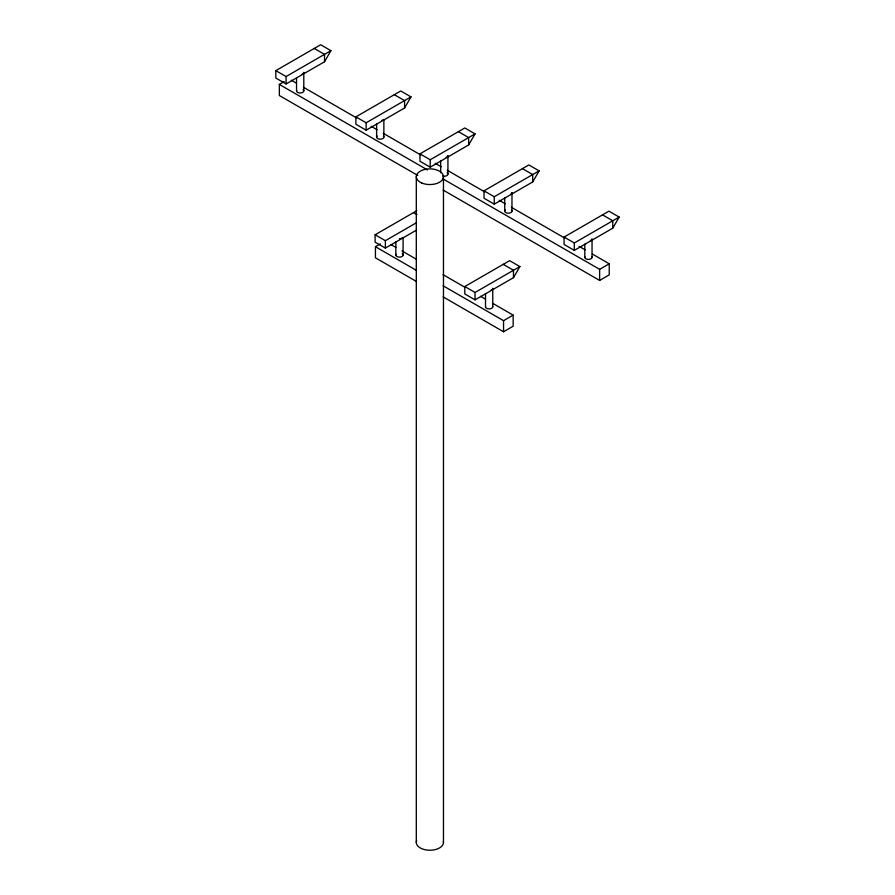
<?xml version="1.0" encoding="UTF-8"?>
<svg xmlns="http://www.w3.org/2000/svg" width="895" height="895" viewBox="0 0 895 895"><rect width="100%" height="100%" fill="white"/><g stroke="black" fill="none" stroke-linecap="round" stroke-linejoin="round"><path stroke-width="1.34" d="M324.516 61.766L330.915 50.668L320.667 44.75L275.828 70.638L275.828 78.033L286.076 83.951L324.516 61.766L324.516 54.36L314.268 48.453M404.585 107.993L410.984 96.895L400.736 90.977L355.897 116.865L355.897 124.26L366.144 130.178L404.585 107.993L404.585 100.598L394.337 94.68M468.633 144.968L475.044 133.881L464.796 127.963L419.956 153.851L419.956 161.245L430.204 167.164L468.633 144.968L468.633 137.573L458.385 131.654M532.693 181.953L539.103 170.855L528.856 164.937L484.016 190.825L484.016 198.231L494.264 204.149L532.693 181.953L532.693 174.559L522.445 168.64M513.473 277.674L519.883 266.576L509.635 260.658L464.796 286.545L464.796 293.94L475.044 299.859L513.473 277.674L513.473 270.279L503.225 264.361M612.762 228.18L619.172 217.082L608.924 211.175L564.085 237.063L564.085 244.458L574.333 250.376L612.762 228.18L612.762 220.785L602.514 214.867M275.828 70.638L286.076 76.556L330.915 50.668M417.82 175.454L279.352 95.519L279.352 84.421L284.162 81.646M355.897 116.865L366.144 122.783L410.984 96.895M419.956 153.851L430.204 159.769L475.044 133.881M416.589 230.06L385.365 248.083L375.117 242.176L375.117 234.77L416.757 210.739M375.117 234.77L385.365 240.688L416.589 222.665M416.533 281.522L375.441 257.805L375.441 246.707L380.241 243.932M484.016 190.825L494.264 196.743L539.103 170.855M464.796 286.545L475.044 292.464L519.883 266.576M564.085 237.063L574.333 242.97L619.172 217.082M443.114 285.785L503.549 320.667L513.159 315.13L513.159 326.216L503.549 331.765L443.114 296.883M443.103 178.966L599.628 269.328L609.238 263.79L609.238 274.877L599.628 280.426L443.103 190.053M291.378 80.27L296.211 83.056M303.461 87.251L356.646 117.95M371.145 126.318L377.187 129.809M383.228 133.299L420.695 154.936M435.205 163.304L441.246 166.794M447.287 170.285L484.754 191.91M499.253 200.29L505.306 203.78M511.347 207.26L564.521 237.969M579.031 246.338L585.073 249.828M592.322 254.012L609.238 263.79M279.352 84.421L427.452 169.927M413.546 212.585L416.969 214.554M391.093 244.648L395.926 247.445M401.967 250.924L416.466 259.304M443.059 274.653L464.818 287.217M480.525 296.29L485.358 299.075M492.608 303.26L513.159 315.13M375.441 246.707L416.533 270.435M599.628 269.328L599.628 280.426M592.043 238.82L592.043 257.312M584.804 244.1L584.804 257.312M574.333 242.97L574.333 250.376M511.974 192.593L511.974 211.086M504.724 197.873L504.724 211.086M503.549 320.667L503.549 331.765M494.264 196.743L494.264 204.149M492.765 288.313L492.765 306.806M485.515 293.594L485.515 306.806M475.044 292.464L475.044 299.859M447.925 155.607L447.925 174.1M443.472 176.718L443.472 842.408M440.676 160.899L440.676 172.78M430.204 159.769L430.204 167.164M416.298 176.718L416.298 842.408M403.086 237.857L403.086 255.03M395.836 241.818L395.836 255.03M385.365 240.688L385.365 248.083M383.865 119.952L383.865 137.125M376.616 123.913L376.616 137.125M366.144 122.783L366.144 130.178M303.797 72.405L303.797 90.887M296.547 77.686L296.547 90.887M286.076 76.556L286.076 83.951M443.383 841.524A13.593 7.842 0 0 1 429.119 850.239A13.593 7.842 0 0 1 416.634 840.662M303.707 72.864A3.625 2.092 0 0 1 303.002 73.703M302.734 73.882A3.625 2.092 0 0 1 302.096 74.173M303.002 89.589A3.625 2.092 0 0 1 300.977 92.935A3.625 2.092 0 0 1 296.637 90.429M511.951 192.828A3.625 2.092 0 0 1 510.609 194.226M511.425 209.967A3.625 2.092 0 0 1 510.721 212.674A3.625 2.092 0 0 1 505.988 212.674A3.625 2.092 0 0 1 505.283 209.967M383.507 119.538A3.625 2.092 0 0 1 382.501 120.266M382.165 120.4A3.625 2.092 0 0 1 381.818 120.512M383.507 136.208A3.625 2.092 0 0 1 380.039 139.206A3.625 2.092 0 0 1 377.175 136.006M591.841 239.513A3.625 2.092 0 0 1 591.259 240.128M590.98 240.296A3.625 2.092 0 0 1 590.353 240.587M591.953 256.843A3.625 2.092 0 0 1 588.418 259.405A3.625 2.092 0 0 1 584.894 256.843M447.824 156.077A3.625 2.092 0 0 1 447.131 156.916M446.862 157.095A3.625 2.092 0 0 1 446.225 157.386M447.131 172.802A3.625 2.092 0 0 1 447.131 175.409A3.625 2.092 0 0 1 442.723 175.991M402.526 237.645A3.625 2.092 0 0 1 401.385 238.305M400.658 238.517A3.625 2.092 0 0 1 399.461 238.629M402.291 253.721A3.625 2.092 0 0 1 400.065 257.089A3.625 2.092 0 0 1 396.037 254.337M492.742 288.548A3.625 2.092 0 0 1 492.664 288.783M491.97 289.622A3.625 2.092 0 0 1 491.064 290.081M492.664 306.336A3.625 2.092 0 0 1 489.341 308.898A3.625 2.092 0 0 1 485.537 306.571M421.813 183.027A13.593 7.842 0 0 0 443.383 177.59A13.593 7.842 0 0 0 424.454 169.524A13.593 7.842 0 0 0 421.813 183.027"/></g></svg>
